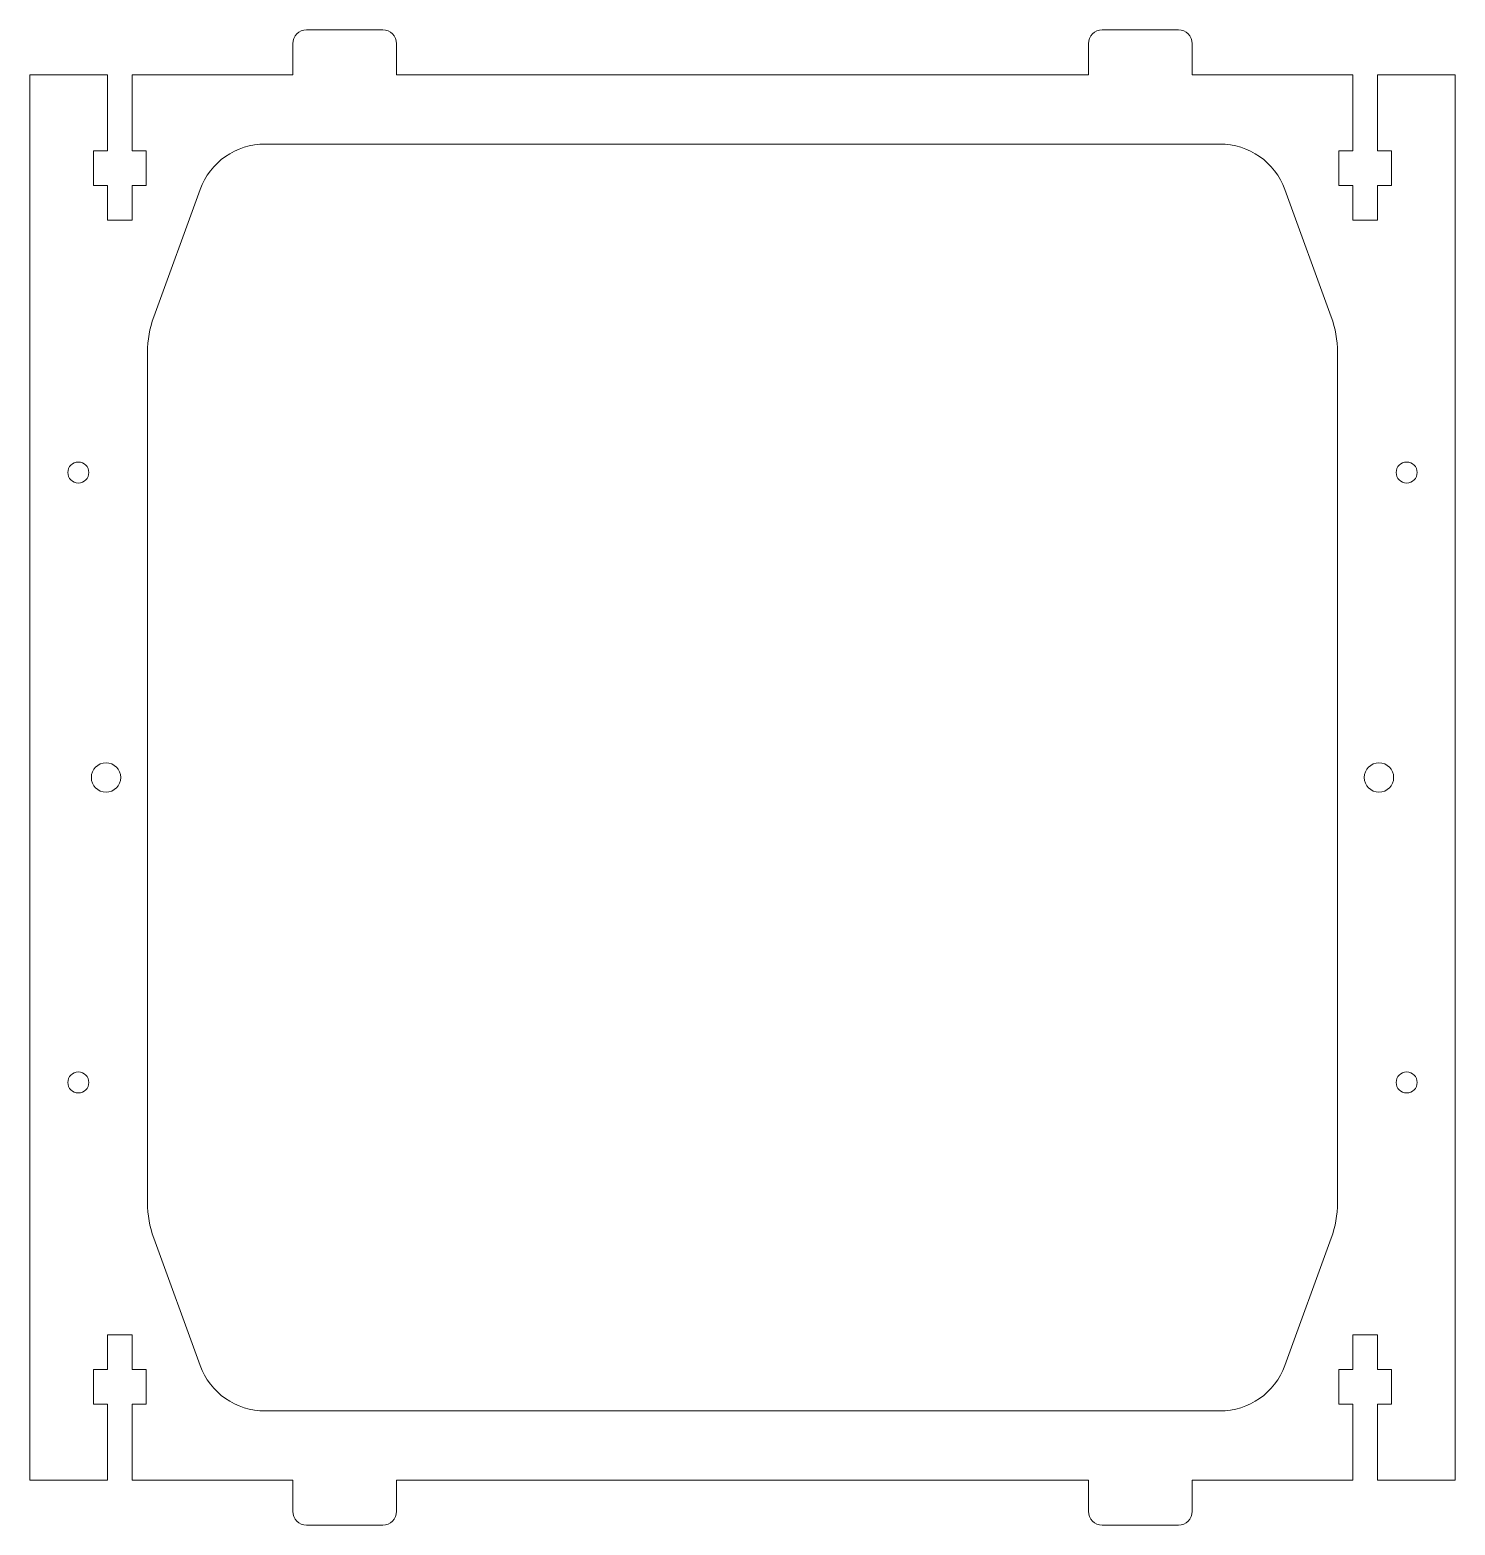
# Model space of a CAD drawing. Header units: millimetres. Extents: x -103 to 103, y -108 to 108.
import ezdxf

# ---------------------------------------------------------------- set-up
doc = ezdxf.new("R2010")
doc.units = ezdxf.units.MM

msp = doc.modelspace()

# ---------------------------------------------------------------- linework, layer by layer
at = {"color": 7, "linetype": 'Continuous', "lineweight": 15}
for p, q in [((-52, 108.1), (-63, 108.1)), ((52, 108.1), (63, 108.1)), ((-65, 106.1), (-65, 101.6)), ((-50, 101.6), (-50, 106.1)), ((50, 101.6), (50, 106.1)), ((65, 106.1), (65, 101.6)), ((-103, 101.6), (-103, -101.6)), ((-91.78, 101.6), (-103, 101.6)), ((-91.78, 90.6), (-91.78, 101.6)), ((-88.22, 90.6), (-88.22, 101.6)), ((-65, 101.6), (-88.22, 101.6)), ((50, 101.6), (-50, 101.6)), ((88.22, 101.6), (65, 101.6)), ((88.22, 90.6), (88.22, 101.6)), ((91.78, 101.6), (91.78, 90.6)), ((103, 101.6), (91.78, 101.6)), ((103, -101.6), (103, 101.6)), ((69, 91.6), (-69, 91.6)), ((-91.78, 90.6), (-93.81, 90.6)), ((-93.81, 90.6), (-93.81, 85.6)), ((-86.19, 90.6), (-88.22, 90.6)), ((-86.19, 85.6), (-86.19, 90.6)), ((86.19, 90.6), (88.22, 90.6)), ((86.19, 85.6), (86.19, 90.6)), ((91.78, 90.6), (93.81, 90.6)), ((93.81, 90.6), (93.81, 85.6)), ((-93.81, 85.6), (-91.78, 85.6)), ((-91.78, 80.6), (-91.78, 85.6)), ((-88.22, 80.6), (-88.22, 85.6)), ((-88.22, 85.6), (-86.19, 85.6)), ((-85.1, 66.62), (-78.4, 85.02)), ((85.1, 66.62), (78.4, 85.02)), ((88.22, 85.6), (86.19, 85.6)), ((88.22, 80.6), (88.22, 85.6)), ((91.78, 85.6), (91.78, 80.6)), ((93.81, 85.6), (91.78, 85.6)), ((-91.78, 80.6), (-88.22, 80.6)), ((91.78, 80.6), (88.22, 80.6)), ((-86, -61.49), (-86, 61.49)), ((86, -61.49), (86, 61.49)), ((-78.4, -85.02), (-85.1, -66.62)), ((78.4, -85.02), (85.1, -66.62)), ((-91.78, -80.6), (-88.22, -80.6)), ((-91.78, -80.6), (-91.78, -85.6)), ((-88.22, -80.6), (-88.22, -85.6)), ((91.78, -80.6), (88.22, -80.6)), ((88.22, -80.6), (88.22, -85.6)), ((91.78, -80.6), (91.78, -85.6)), ((-93.81, -85.6), (-91.78, -85.6)), ((-93.81, -90.6), (-93.81, -85.6)), ((-88.22, -85.6), (-86.19, -85.6)), ((-86.19, -85.6), (-86.19, -90.6)), ((88.22, -85.6), (86.19, -85.6)), ((86.19, -85.6), (86.19, -90.6)), ((93.81, -85.6), (91.78, -85.6)), ((93.81, -90.6), (93.81, -85.6)), ((-91.78, -90.6), (-93.81, -90.6)), ((-91.78, -90.6), (-91.78, -101.6)), ((-88.22, -90.6), (-88.22, -101.6)), ((-86.19, -90.6), (-88.22, -90.6)), ((86.19, -90.6), (88.22, -90.6)), ((88.22, -90.6), (88.22, -101.6)), ((91.78, -90.6), (91.78, -101.6)), ((91.78, -90.6), (93.81, -90.6)), ((-69, -91.6), (69, -91.6)), ((-103, -101.6), (-91.78, -101.6)), ((-88.22, -101.6), (-65, -101.6)), ((-65, -106.1), (-65, -101.6)), ((-50, -101.6), (50, -101.6)), ((-50, -101.6), (-50, -106.1)), ((50, -101.6), (50, -106.1)), ((65, -101.6), (88.22, -101.6)), ((65, -106.1), (65, -101.6)), ((91.78, -101.6), (103, -101.6)), ((-52, -108.1), (-63, -108.1)), ((52, -108.1), (63, -108.1))]:
    msp.add_line(p, q, dxfattribs=at)
for centre, radius in [((-96, 44.1), 1.52), ((96, 44.1), 1.52), ((-92, 0), 2.12), ((92, 0), 2.12), ((-96, -44.1), 1.52), ((96, -44.1), 1.52)]:
    msp.add_circle(centre, radius, dxfattribs=at)
for centre, radius, start, end in [((-63, 106.1), 2, 90, 180), ((-52, 106.1), 2, 0, 90), ((52, 106.1), 2, 90, 180), ((63, 106.1), 2, 0, 90), ((-69, 81.6), 10, 90, 160), ((69, 81.6), 10, 20, 90), ((-71, 61.49), 15, 160, 180), ((71, 61.49), 15, 0, 20), ((-71, -61.49), 15, 180, 200), ((71, -61.49), 15, 340, 0), ((-69, -81.6), 10, 200, 270), ((69, -81.6), 10, 270, 340), ((-63, -106.1), 2, 180, 270), ((-52, -106.1), 2, 270, 0), ((52, -106.1), 2, 180, 270), ((63, -106.1), 2, 270, 0)]:
    msp.add_arc(centre, radius, start, end, dxfattribs=at)

doc.saveas('drawing.dxf')
